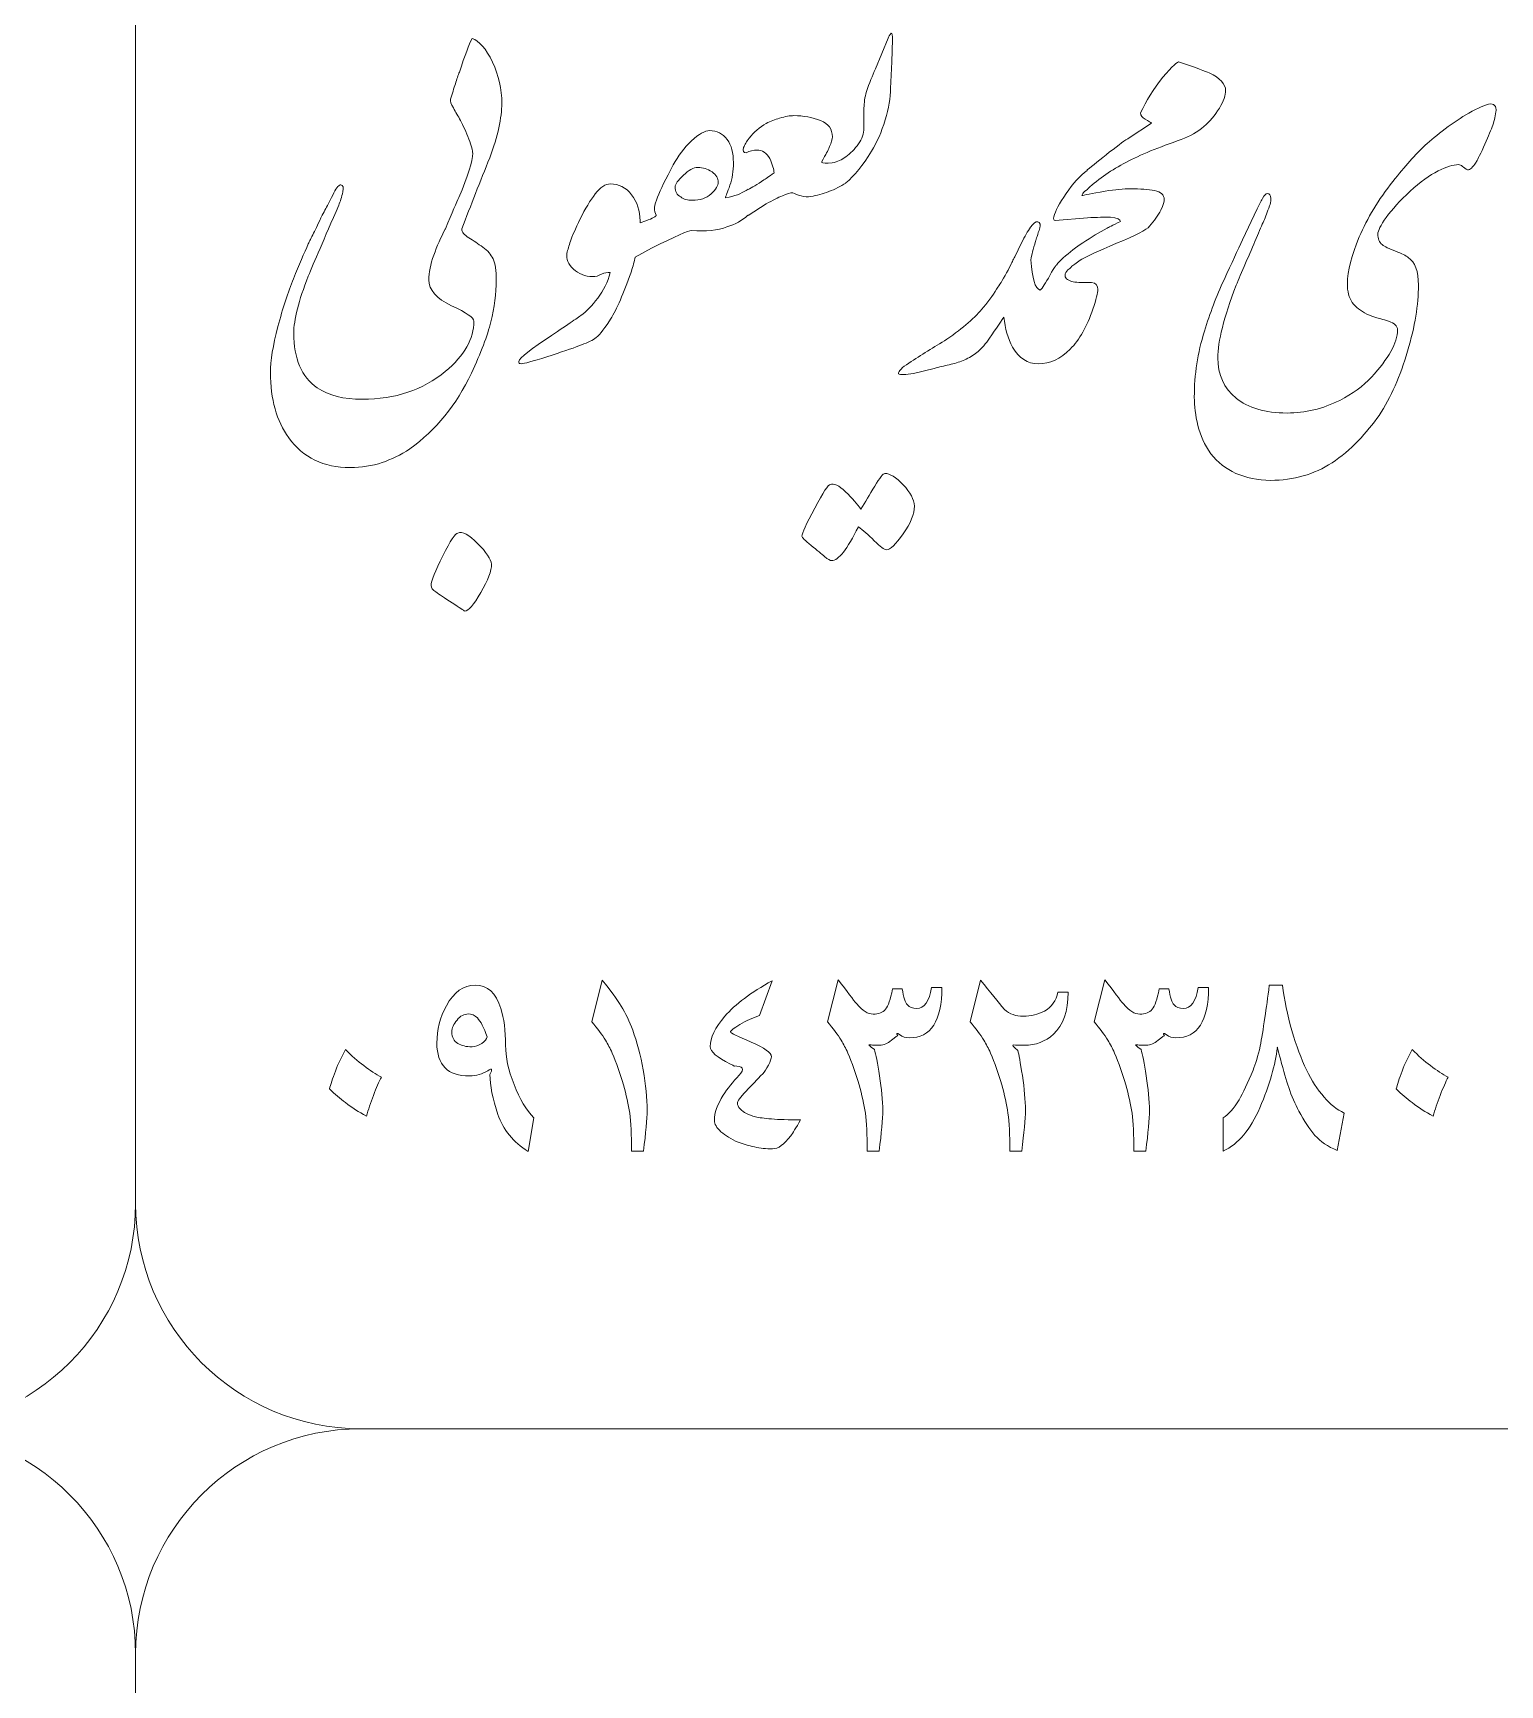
# Model space of a CAD drawing. Header units: millimetres. Extents: x 62 to 462, y 96 to 456.
# Drawn here: x 121.17 to 137.47, y 273.46 to 291.81 of the extents above; entities that cross this region are included whole.
import ezdxf

# ---------------------------------------------------------------- set-up
doc = ezdxf.new("R2010")
doc.units = ezdxf.units.MM
doc.header["$MEASUREMENT"] = 0
doc.layers.add('Layer 1', color=7, linetype='Continuous')

msp = doc.modelspace()

# ---------------------------------------------------------------- linework, layer by layer
at = {"layer": 'Layer 1', "color": 250, "lineweight": 18}
for points, knots in [([(104.8067, 296.3033), (104.8067, 296.3033), (119.8067, 296.3033), (119.8067, 296.3033), (121.1837, 296.3033), (122.3067, 295.1803), (122.3067, 293.8033), (122.3067, 293.8033), (122.3067, 278.8033), (122.3067, 278.8033), (122.3067, 277.4264), (121.1837, 276.3033), (119.8067, 276.3033), (119.8067, 276.3033), (104.8067, 276.3033), (104.8067, 276.3033), (103.4298, 276.3033), (102.3067, 277.4264), (102.3067, 278.8033), (102.3067, 278.8033), (102.3067, 293.8033), (102.3067, 293.8033), (102.3067, 295.1803), (103.4298, 296.3033), (104.8067, 296.3033)], [0, 0, 0, 0, 0.125, 0.125, 0.125, 0.25, 0.25, 0.25, 0.375, 0.375, 0.375, 0.5, 0.5, 0.5, 0.625, 0.625, 0.625, 0.75, 0.75, 0.75, 0.875, 0.875, 0.875, 1, 1, 1, 1]), ([(124.8067, 296.3033), (124.8067, 296.3033), (139.8067, 296.3033), (139.8067, 296.3033), (141.1837, 296.3033), (142.3067, 295.1803), (142.3067, 293.8033), (142.3067, 293.8033), (142.3067, 278.8033), (142.3067, 278.8033), (142.3067, 277.4264), (141.1837, 276.3033), (139.8067, 276.3033), (139.8067, 276.3033), (124.8067, 276.3033), (124.8067, 276.3033), (123.4298, 276.3033), (122.3067, 277.4264), (122.3067, 278.8033), (122.3067, 278.8033), (122.3067, 293.8033), (122.3067, 293.8033), (122.3067, 295.1803), (123.4298, 296.3033), (124.8067, 296.3033)], [0, 0, 0, 0, 0.125, 0.125, 0.125, 0.25, 0.25, 0.25, 0.375, 0.375, 0.375, 0.5, 0.5, 0.5, 0.625, 0.625, 0.625, 0.75, 0.75, 0.75, 0.875, 0.875, 0.875, 1, 1, 1, 1]), ([(126.0655, 288.6092), (126.0655, 288.6481), (125.9831, 288.7057), (125.8173, 288.7809), (125.6492, 288.8597), (125.5657, 288.955), (125.5657, 289.0679), (125.5657, 289.1478), (125.5833, 289.2395), (125.6198, 289.3418), (125.6551, 289.443), (125.6974, 289.5406), (125.748, 289.6323), (125.748, 289.6323), (125.7492, 289.6344), (125.7492, 289.6344), (125.7492, 289.6344), (125.7491, 289.6347), (125.7491, 289.6347), (125.8267, 289.8181), (125.8761, 289.9345), (125.8973, 289.9827), (126.0008, 290.2238), (126.0525, 290.3884), (126.0525, 290.4755), (126.0525, 290.5049), (126.0384, 290.5566), (126.0102, 290.6307), (125.9784, 290.7106), (125.9478, 290.7812), (125.9173, 290.84), (125.9043, 290.8635), (125.8902, 290.8859), (125.8761, 290.9094), (125.862, 290.9329), (125.8502, 290.9552), (125.8385, 290.9788), (125.8103, 291.0199), (125.7997, 291.0517), (125.8044, 291.0752), (125.8244, 291.1387), (125.8432, 291.1963), (125.8596, 291.2469), (125.8749, 291.2974), (125.8902, 291.3409), (125.9043, 291.3774), (125.9655, 291.562), (126.0125, 291.6855), (126.0454, 291.7502), (126.1231, 291.7243), (126.1995, 291.6373), (126.2724, 291.4879), (126.3418, 291.3386), (126.3759, 291.1857), (126.3759, 291.0305), (126.3759, 290.8694), (126.3312, 290.6671), (126.2418, 290.4237), (126.1889, 290.2932), (126.136, 290.1615), (126.0842, 290.0286), (126.0325, 289.8969), (125.9819, 289.7652), (125.9314, 289.6347), (125.9314, 289.6347), (125.9311, 289.6341), (125.9311, 289.6341), (125.9311, 289.6341), (125.9314, 289.6323), (125.9314, 289.6323), (125.9314, 289.6006), (125.9573, 289.5676), (126.009, 289.5359), (126.0607, 289.5041), (126.1125, 289.4688), (126.1654, 289.4312), (126.2183, 289.3924), (126.256, 289.3501), (126.2795, 289.3019), (126.3018, 289.249), (126.3136, 289.1713), (126.3136, 289.0679), (126.3136, 288.9162), (126.2936, 288.7609), (126.2548, 288.6022), (126.216, 288.4481), (126.1431, 288.2576), (126.0372, 288.0307), (125.8702, 287.6791), (125.6433, 287.3992), (125.3552, 287.1899), (125.2505, 287.1229), (125.1471, 287.0723), (125.0459, 287.0382), (124.9354, 287.0018), (124.8166, 286.9829), (124.6908, 286.9829), (124.3945, 286.9829), (124.1675, 287.0935), (124.0088, 287.3134), (123.8735, 287.5015), (123.8053, 287.7438), (123.8053, 288.0377), (123.8053, 288.1683), (123.8324, 288.3388), (123.8876, 288.5505), (123.9429, 288.7551), (124.0005, 288.9315), (124.0605, 289.0808), (124.1252, 289.2348), (124.1793, 289.3654), (124.2251, 289.47), (124.2392, 289.4959), (124.2592, 289.5347), (124.2839, 289.5864), (124.3098, 289.637), (124.3415, 289.7052), (124.3804, 289.7875), (124.4086, 289.8381), (124.4333, 289.8839), (124.4544, 289.9251), (124.4768, 289.9663), (124.4944, 290.0039), (124.5085, 290.0356), (124.5426, 290.098), (124.5685, 290.1274), (124.5873, 290.125), (124.6132, 290.1203), (124.6191, 290.0944), (124.6085, 290.0462), (124.5967, 289.9886), (124.5814, 289.9392), (124.5638, 289.8981), (124.4003, 289.5206), (124.2875, 289.2584), (124.2251, 289.109), (124.1181, 288.835), (124.064, 288.6245), (124.064, 288.4752), (124.064, 288.1918), (124.151, 287.9907), (124.3251, 287.8684), (124.4544, 287.7837), (124.6202, 287.7414), (124.8249, 287.7414), (125.1929, 287.7414), (125.4998, 287.8449), (125.748, 288.0507), (125.9596, 288.2282), (126.0655, 288.414), (126.0655, 288.6092)], [0, 0, 0, 0, 0.02, 0.02, 0.02, 0.04, 0.04, 0.04, 0.06, 0.06, 0.06, 0.08, 0.08, 0.08, 0.1, 0.1, 0.1, 0.12, 0.12, 0.12, 0.14, 0.14, 0.14, 0.16, 0.16, 0.16, 0.18, 0.18, 0.18, 0.2, 0.2, 0.2, 0.22, 0.22, 0.22, 0.24, 0.24, 0.24, 0.26, 0.26, 0.26, 0.28, 0.28, 0.28, 0.3, 0.3, 0.3, 0.32, 0.32, 0.32, 0.34, 0.34, 0.34, 0.36, 0.36, 0.36, 0.38, 0.38, 0.38, 0.4, 0.4, 0.4, 0.42, 0.42, 0.42, 0.44, 0.44, 0.44, 0.46, 0.46, 0.46, 0.48, 0.48, 0.48, 0.5, 0.5, 0.5, 0.52, 0.52, 0.52, 0.54, 0.54, 0.54, 0.56, 0.56, 0.56, 0.58, 0.58, 0.58, 0.6, 0.6, 0.6, 0.62, 0.62, 0.62, 0.64, 0.64, 0.64, 0.66, 0.66, 0.66, 0.68, 0.68, 0.68, 0.7, 0.7, 0.7, 0.72, 0.72, 0.72, 0.74, 0.74, 0.74, 0.76, 0.76, 0.76, 0.78, 0.78, 0.78, 0.8, 0.8, 0.8, 0.82, 0.82, 0.82, 0.84, 0.84, 0.84, 0.86, 0.86, 0.86, 0.88, 0.88, 0.88, 0.9, 0.9, 0.9, 0.92, 0.92, 0.92, 0.94, 0.94, 0.94, 0.96, 0.96, 0.96, 0.98, 0.98, 0.98, 1, 1, 1, 1]), ([(130.1965, 290.4343), (130.2517, 290.4731), (130.2988, 290.5213), (130.3376, 290.5789), (130.3787, 290.6366), (130.3999, 290.6942), (130.3999, 290.7518), (130.3999, 290.7518), (130.3999, 290.9788), (130.3999, 290.9788), (130.3999, 291.034), (130.4093, 291.0952), (130.427, 291.161), (130.4599, 291.2527), (130.4928, 291.3374), (130.5269, 291.4127), (130.5269, 291.4127), (130.668, 291.7537), (130.668, 291.7537), (130.6704, 291.7702), (130.6821, 291.789), (130.7033, 291.809), (130.7127, 291.809), (130.7162, 291.7854), (130.7162, 291.7372), (130.7162, 291.7372), (130.7104, 291.4926), (130.7104, 291.4926), (130.7104, 291.4926), (130.6962, 291.1963), (130.6962, 291.1963), (130.6962, 291.0928), (130.6751, 290.9752), (130.6339, 290.8447), (130.5951, 290.713), (130.5445, 290.5978), (130.4822, 290.4966), (130.3885, 290.3432), (130.2937, 290.2259), (130.1976, 290.146), (130.1976, 290.146), (130.1965, 290.1438), (130.1965, 290.1438), (130.1412, 290.1074), (130.0789, 290.0756), (130.0107, 290.0498), (129.9413, 290.0227), (129.8743, 290.0051), (129.8108, 289.9957), (129.7755, 289.9886), (129.739, 289.991), (129.7002, 290.0004), (129.6614, 290.011), (129.6308, 290.0227), (129.6108, 290.0368), (129.5826, 290.0368), (129.5438, 290.0251), (129.4933, 290.0027), (129.445, 289.9816), (129.3851, 289.9522), (129.3145, 289.9134), (129.3145, 289.9134), (129.1111, 289.7852), (129.1111, 289.7852), (129.1111, 289.7852), (129.1108, 289.7861), (129.1108, 289.7861), (129.0462, 289.7286), (128.9686, 289.6851), (128.8771, 289.6558), (128.7736, 289.6158), (128.6431, 289.6041), (128.4843, 289.617), (128.4514, 289.617), (128.3044, 289.5523), (128.0398, 289.4206), (128.0398, 289.4206), (127.8581, 289.3204), (127.8581, 289.3204), (127.8581, 289.3204), (127.8446, 289.2678), (127.8446, 289.2678), (127.8305, 289.2101), (127.8129, 289.1549), (127.7952, 289.1043), (127.7141, 288.8821), (127.64, 288.7174), (127.5706, 288.6116), (127.5024, 288.5058), (127.4483, 288.4411), (127.4095, 288.4152), (127.3696, 288.3905), (127.3119, 288.3635), (127.2331, 288.3341), (127.1555, 288.3059), (127.0368, 288.2659), (126.8768, 288.2141), (126.7169, 288.1624), (126.6228, 288.1365), (126.5923, 288.1365), (126.5746, 288.1365), (126.5652, 288.1412), (126.5652, 288.1506), (126.5464, 288.1753), (126.6417, 288.2588), (126.851, 288.3988), (127.0603, 288.5387), (127.1955, 288.6304), (127.2555, 288.6739), (127.3166, 288.7174), (127.379, 288.7809), (127.4413, 288.8656), (127.5048, 288.9491), (127.5518, 289.0443), (127.5812, 289.149), (127.5495, 289.1537), (127.5165, 289.1478), (127.4836, 289.1302), (127.4495, 289.1137), (127.4166, 289.1043), (127.3848, 289.1043), (127.3002, 289.1067), (127.2284, 289.1349), (127.1708, 289.1878), (127.1144, 289.2395), (127.0897, 289.2983), (127.0991, 289.363), (127.1085, 289.4018), (127.1214, 289.4477), (127.1391, 289.4994), (127.1555, 289.5512), (127.192, 289.6335), (127.2473, 289.7452), (127.3025, 289.8581), (127.3578, 289.951), (127.4142, 290.0239), (127.4707, 290.098), (127.5259, 290.1344), (127.5812, 290.1344), (127.6753, 290.1344), (127.7541, 290.0944), (127.8176, 290.0145), (127.8811, 289.9333), (127.9117, 289.8369), (127.9117, 289.7252), (127.9117, 289.7252), (127.9115, 289.7016), (127.9115, 289.7016), (127.9115, 289.7016), (127.9763, 289.724), (127.9763, 289.724), (128.0527, 289.7522), (128.0916, 289.7722), (128.0916, 289.7863), (128.0774, 289.8098), (128.0704, 289.8381), (128.0704, 289.8722), (128.0751, 289.9027), (128.0868, 289.9404), (128.1057, 289.9862), (128.1374, 290.0709), (128.1962, 290.1908), (128.2809, 290.3449), (128.3338, 290.446), (128.4008, 290.5354), (128.4843, 290.613), (128.5666, 290.6894), (128.6337, 290.7271), (128.6842, 290.7271), (128.7642, 290.7271), (128.83, 290.693), (128.8806, 290.6271), (128.9265, 290.5624), (128.9488, 290.4778), (128.9488, 290.3719), (128.9488, 290.2779), (128.9359, 290.1932), (128.91, 290.1191), (128.8829, 290.0439), (128.8665, 289.998), (128.8594, 289.9792), (128.8594, 289.9792), (128.9006, 289.9862), (128.9006, 289.9862), (128.99, 290.0086), (129.0605, 290.0391), (129.1111, 290.0756), (129.1111, 290.0756), (129.1132, 290.072), (129.1132, 290.072), (129.1543, 290.0933), (129.2123, 290.1282), (129.2863, 290.178), (129.3028, 290.1874), (129.3404, 290.2144), (129.4004, 290.2579), (129.4004, 290.2944), (129.3839, 290.3473), (129.3521, 290.4167), (129.318, 290.479), (129.271, 290.5096), (129.211, 290.5096), (129.1722, 290.5096), (129.1322, 290.5002), (129.0899, 290.4813), (129.0605, 290.4813), (129.0511, 290.5013), (129.0629, 290.5401), (129.0723, 290.5684), (129.0923, 290.6025), (129.1252, 290.6436), (129.1758, 290.7083), (129.2381, 290.7624), (129.3145, 290.8059), (129.3627, 290.8318), (129.4121, 290.8506), (129.4627, 290.8647), (129.525, 290.8835), (129.5767, 290.8929), (129.6214, 290.8929), (129.7261, 290.8929), (129.8249, 290.8741), (129.9178, 290.8376), (130.0048, 290.8035), (130.0483, 290.7436), (130.0483, 290.6577), (130.0483, 290.6283), (130.0377, 290.5919), (130.0177, 290.5484), (130.006, 290.5225), (129.9954, 290.499), (129.9848, 290.479), (129.9742, 290.4578), (129.9554, 290.4237), (129.9272, 290.3755), (129.9436, 290.3614), (129.9824, 290.3602), (130.0448, 290.3696), (130.1071, 290.3802), (130.1576, 290.4014), (130.1965, 290.4343)], [0, 0, 0, 0, 0.0125, 0.0125, 0.0125, 0.025, 0.025, 0.025, 0.0375, 0.0375, 0.0375, 0.05, 0.05, 0.05, 0.0625, 0.0625, 0.0625, 0.075, 0.075, 0.075, 0.0875, 0.0875, 0.0875, 0.1, 0.1, 0.1, 0.1125, 0.1125, 0.1125, 0.125, 0.125, 0.125, 0.1375, 0.1375, 0.1375, 0.15, 0.15, 0.15, 0.1625, 0.1625, 0.1625, 0.175, 0.175, 0.175, 0.1875, 0.1875, 0.1875, 0.2, 0.2, 0.2, 0.2125, 0.2125, 0.2125, 0.225, 0.225, 0.225, 0.2375, 0.2375, 0.2375, 0.25, 0.25, 0.25, 0.2625, 0.2625, 0.2625, 0.275, 0.275, 0.275, 0.2875, 0.2875, 0.2875, 0.3, 0.3, 0.3, 0.3125, 0.3125, 0.3125, 0.325, 0.325, 0.325, 0.3375, 0.3375, 0.3375, 0.35, 0.35, 0.35, 0.3625, 0.3625, 0.3625, 0.375, 0.375, 0.375, 0.3875, 0.3875, 0.3875, 0.4, 0.4, 0.4, 0.4125, 0.4125, 0.4125, 0.425, 0.425, 0.425, 0.4375, 0.4375, 0.4375, 0.45, 0.45, 0.45, 0.4625, 0.4625, 0.4625, 0.475, 0.475, 0.475, 0.4875, 0.4875, 0.4875, 0.5, 0.5, 0.5, 0.5125, 0.5125, 0.5125, 0.525, 0.525, 0.525, 0.5375, 0.5375, 0.5375, 0.55, 0.55, 0.55, 0.5625, 0.5625, 0.5625, 0.575, 0.575, 0.575, 0.5875, 0.5875, 0.5875, 0.6, 0.6, 0.6, 0.6125, 0.6125, 0.6125, 0.625, 0.625, 0.625, 0.6375, 0.6375, 0.6375, 0.65, 0.65, 0.65, 0.6625, 0.6625, 0.6625, 0.675, 0.675, 0.675, 0.6875, 0.6875, 0.6875, 0.7, 0.7, 0.7, 0.7125, 0.7125, 0.7125, 0.725, 0.725, 0.725, 0.7375, 0.7375, 0.7375, 0.75, 0.75, 0.75, 0.7625, 0.7625, 0.7625, 0.775, 0.775, 0.775, 0.7875, 0.7875, 0.7875, 0.8, 0.8, 0.8, 0.8125, 0.8125, 0.8125, 0.825, 0.825, 0.825, 0.8375, 0.8375, 0.8375, 0.85, 0.85, 0.85, 0.8625, 0.8625, 0.8625, 0.875, 0.875, 0.875, 0.8875, 0.8875, 0.8875, 0.9, 0.9, 0.9, 0.9125, 0.9125, 0.9125, 0.925, 0.925, 0.925, 0.9375, 0.9375, 0.9375, 0.95, 0.95, 0.95, 0.9625, 0.9625, 0.9625, 0.975, 0.975, 0.975, 0.9875, 0.9875, 0.9875, 1, 1, 1, 1]), ([(132.8812, 290.2896), (132.9388, 290.3379), (133.0211, 290.4037), (133.1293, 290.4896), (133.2351, 290.5695), (133.3069, 290.6224), (133.3468, 290.6471), (133.3468, 290.6471), (133.5938, 290.8094), (133.5938, 290.8094), (133.5879, 290.8141), (133.5632, 290.8294), (133.5221, 290.8541), (133.4903, 290.8706), (133.4738, 290.8929), (133.4738, 290.9235), (133.5338, 291.0563), (133.6161, 291.1881), (133.722, 291.3198), (133.8254, 291.4432), (133.8854, 291.4997), (133.9042, 291.4879), (134.09, 291.4244), (134.2006, 291.3833), (134.2347, 291.368), (134.357, 291.3103), (134.4181, 291.2445), (134.4181, 291.1716), (134.4181, 291.121), (134.3946, 291.0552), (134.3487, 290.9752), (134.2982, 290.8964), (134.2405, 290.8294), (134.177, 290.7718), (134.1053, 290.7118), (134.0218, 290.6636), (133.9254, 290.6271), (133.6749, 290.5425), (133.4703, 290.4578), (133.3104, 290.3731), (133.153, 290.291), (133.0115, 290.194), (132.8872, 290.0812), (132.8872, 290.0812), (132.8823, 290.0733), (132.8823, 290.0733), (132.8565, 290.058), (132.84, 290.0427), (132.8318, 290.0286), (132.8235, 290.0145), (132.82, 290.0074), (132.82, 290.0051), (132.84, 290.0098), (132.927, 290.0251), (133.0787, 290.0533), (133.1904, 290.0709), (133.2845, 290.0803), (133.3609, 290.0803), (133.4703, 290.0803), (133.5608, 290.0733), (133.629, 290.0603), (133.7008, 290.0462), (133.7361, 290.0133), (133.7361, 289.9604), (133.7361, 289.9392), (133.7231, 289.9004), (133.6984, 289.8428), (133.6655, 289.7828), (133.6243, 289.7228), (133.5738, 289.6641), (133.5397, 289.6241), (133.4174, 289.5617), (133.2069, 289.4747), (132.9976, 289.3865), (132.8682, 289.3277), (132.82, 289.2972), (132.7718, 289.2654), (132.7353, 289.2395), (132.7095, 289.2196), (132.6956, 289.2012), (132.6804, 289.1876), (132.664, 289.179), (132.6281, 289.1378), (132.6233, 289.105), (132.6507, 289.0808), (132.6777, 289.0549), (132.7236, 289.042), (132.7883, 289.0408), (132.8529, 289.0396), (132.9, 289.0396), (132.9294, 289.0396), (132.9752, 289.0349), (132.9988, 289.0079), (132.9988, 288.9597), (132.9988, 288.9256), (132.9799, 288.8527), (132.9435, 288.7433), (132.8788, 288.5505), (132.7953, 288.4023), (132.6918, 288.2988), (132.5837, 288.1906), (132.4661, 288.1365), (132.3367, 288.1365), (132.2156, 288.1365), (132.1203, 288.1977), (132.051, 288.3188), (131.9982, 288.4152), (131.9658, 288.5273), (131.955, 288.6547), (131.9082, 288.5842), (131.845, 288.4918), (131.7652, 288.3776), (131.717, 288.3176), (131.6758, 288.2753), (131.6405, 288.2506), (131.5947, 288.2177), (131.5488, 288.1918), (131.5018, 288.173), (131.4548, 288.153), (131.403, 288.1377), (131.3466, 288.1248), (131.2901, 288.1118), (131.2349, 288.0989), (131.1796, 288.0848), (131.1796, 288.0848), (130.9515, 288.0295), (130.9515, 288.0295), (130.8597, 288.0142), (130.8033, 288.0119), (130.7833, 288.0225), (130.7833, 288.0554), (130.8209, 288.0954), (130.8974, 288.1436), (130.9656, 288.1871), (131.0361, 288.2318), (131.1067, 288.2765), (131.1784, 288.3211), (131.249, 288.3647), (131.3207, 288.4082), (131.5018, 288.5352), (131.6382, 288.6539), (131.7276, 288.7633), (131.7958, 288.8491), (131.8499, 288.9232), (131.8887, 288.9879), (131.9145, 289.0243), (131.9522, 289.0878), (132.0027, 289.1772), (132.0027, 289.1772), (132.0361, 289.2455), (132.0361, 289.2455), (132.044, 289.2642), (132.0525, 289.2821), (132.0616, 289.2995), (132.0657, 289.3079), (132.0699, 289.3159), (132.0743, 289.3238), (132.0743, 289.3238), (132.1509, 289.4806), (132.1509, 289.4806), (132.185, 289.5512), (132.2191, 289.6088), (132.2509, 289.6523), (132.2802, 289.6958), (132.3085, 289.717), (132.3332, 289.7146), (132.3567, 289.7029), (132.3637, 289.6805), (132.3543, 289.6452), (132.3285, 289.57), (132.3132, 289.5206), (132.3061, 289.4971), (132.28, 289.4103), (132.263, 289.3417), (132.2554, 289.292), (132.267, 289.084), (132.301, 288.9713), (132.3579, 288.9526), (132.3826, 288.9785), (132.419, 289.0338), (132.4649, 289.1184), (132.4919, 289.169), (132.5131, 289.2031), (132.526, 289.2219), (132.5295, 289.2262), (132.5334, 289.2299), (132.5378, 289.233), (132.5585, 289.2585), (132.5841, 289.2855), (132.613, 289.3124), (132.6848, 289.3771), (132.7565, 289.4324), (132.8306, 289.4806), (132.9247, 289.5429), (133.0152, 289.597), (133.1022, 289.6429), (133.1093, 289.6476), (133.1587, 289.6723), (133.2504, 289.7158), (133.2504, 289.7381), (133.2139, 289.7546), (133.1399, 289.764), (133.0764, 289.7664), (132.9893, 289.764), (132.8823, 289.7569), (132.8823, 289.7569), (132.5237, 289.7287), (132.5237, 289.7287), (132.5072, 289.7287), (132.5025, 289.7428), (132.5096, 289.7699), (132.5237, 289.8299), (132.5684, 289.9169), (132.646, 290.0286), (132.7214, 290.14), (132.7991, 290.225), (132.8791, 290.2849), (132.8791, 290.2849), (132.8812, 290.2896), (132.8812, 290.2896)], [0, 0, 0, 0, 0.0136986, 0.0136986, 0.0136986, 0.0273973, 0.0273973, 0.0273973, 0.0410959, 0.0410959, 0.0410959, 0.0547945, 0.0547945, 0.0547945, 0.0684932, 0.0684932, 0.0684932, 0.0821918, 0.0821918, 0.0821918, 0.0958904, 0.0958904, 0.0958904, 0.109589, 0.109589, 0.109589, 0.1232877, 0.1232877, 0.1232877, 0.1369863, 0.1369863, 0.1369863, 0.1506849, 0.1506849, 0.1506849, 0.1643836, 0.1643836, 0.1643836, 0.1780822, 0.1780822, 0.1780822, 0.1917808, 0.1917808, 0.1917808, 0.2054795, 0.2054795, 0.2054795, 0.2191781, 0.2191781, 0.2191781, 0.2328767, 0.2328767, 0.2328767, 0.2465753, 0.2465753, 0.2465753, 0.260274, 0.260274, 0.260274, 0.2739726, 0.2739726, 0.2739726, 0.2876712, 0.2876712, 0.2876712, 0.3013699, 0.3013699, 0.3013699, 0.3150685, 0.3150685, 0.3150685, 0.3287671, 0.3287671, 0.3287671, 0.3424658, 0.3424658, 0.3424658, 0.3561644, 0.3561644, 0.3561644, 0.369863, 0.369863, 0.369863, 0.3835616, 0.3835616, 0.3835616, 0.3972603, 0.3972603, 0.3972603, 0.4109589, 0.4109589, 0.4109589, 0.4246575, 0.4246575, 0.4246575, 0.4383562, 0.4383562, 0.4383562, 0.4520548, 0.4520548, 0.4520548, 0.4657534, 0.4657534, 0.4657534, 0.4794521, 0.4794521, 0.4794521, 0.4931507, 0.4931507, 0.4931507, 0.5068493, 0.5068493, 0.5068493, 0.5205479, 0.5205479, 0.5205479, 0.5342466, 0.5342466, 0.5342466, 0.5479452, 0.5479452, 0.5479452, 0.5616438, 0.5616438, 0.5616438, 0.5753425, 0.5753425, 0.5753425, 0.5890411, 0.5890411, 0.5890411, 0.6027397, 0.6027397, 0.6027397, 0.6164384, 0.6164384, 0.6164384, 0.630137, 0.630137, 0.630137, 0.6438356, 0.6438356, 0.6438356, 0.6575342, 0.6575342, 0.6575342, 0.6712329, 0.6712329, 0.6712329, 0.6849315, 0.6849315, 0.6849315, 0.6986301, 0.6986301, 0.6986301, 0.7123288, 0.7123288, 0.7123288, 0.7260274, 0.7260274, 0.7260274, 0.739726, 0.739726, 0.739726, 0.7534247, 0.7534247, 0.7534247, 0.7671233, 0.7671233, 0.7671233, 0.7808219, 0.7808219, 0.7808219, 0.7945205, 0.7945205, 0.7945205, 0.8082192, 0.8082192, 0.8082192, 0.8219178, 0.8219178, 0.8219178, 0.8356164, 0.8356164, 0.8356164, 0.8493151, 0.8493151, 0.8493151, 0.8630137, 0.8630137, 0.8630137, 0.8767123, 0.8767123, 0.8767123, 0.890411, 0.890411, 0.890411, 0.9041096, 0.9041096, 0.9041096, 0.9178082, 0.9178082, 0.9178082, 0.9315068, 0.9315068, 0.9315068, 0.9452055, 0.9452055, 0.9452055, 0.9589041, 0.9589041, 0.9589041, 0.9726027, 0.9726027, 0.9726027, 0.9863014, 0.9863014, 0.9863014, 1, 1, 1, 1]), ([(137.4214, 290.9341), (137.4132, 290.8764), (137.3979, 290.8212), (137.3791, 290.7671), (137.3591, 290.713), (137.3273, 290.6377), (137.2827, 290.5413), (137.238, 290.4449), (137.2109, 290.3896), (137.2015, 290.3755), (137.1651, 290.3179), (137.1321, 290.2896), (137.1051, 290.2896), (137.0839, 290.3038), (137.0663, 290.3167), (137.0498, 290.3296), (137.0334, 290.3426), (137.0192, 290.3484), (137.0051, 290.3484), (136.9475, 290.3484), (136.8723, 290.3249), (136.7782, 290.2779), (136.6829, 290.2308), (136.5806, 290.1556), (136.4677, 290.0521), (136.3548, 289.9486), (136.2667, 289.8522), (136.2032, 289.7628), (136.1408, 289.6735), (136.1091, 289.6111), (136.1091, 289.577), (136.1091, 289.5265), (136.1244, 289.4865), (136.1573, 289.4594), (136.1843, 289.4383), (136.2337, 289.4148), (136.3055, 289.3877), (136.376, 289.3595), (136.4242, 289.3371), (136.4466, 289.3183), (136.523, 289.2654), (136.5606, 289.1619), (136.5606, 289.0079), (136.5606, 288.795), (136.5207, 288.5505), (136.4395, 288.2765), (136.3596, 288.0013), (136.2537, 287.7638), (136.1232, 287.5615), (136.0562, 287.4674), (135.9786, 287.3733), (135.8892, 287.2793), (135.7998, 287.184), (135.7034, 287.1041), (135.5999, 287.037), (135.4023, 286.9065), (135.1742, 286.8407), (134.9179, 286.8407), (134.6262, 286.8454), (134.404, 286.9441), (134.2523, 287.137), (134.1841, 287.2358), (134.1359, 287.3404), (134.11, 287.451), (134.083, 287.5615), (134.07, 287.6662), (134.07, 287.7649), (134.07, 287.8908), (134.0794, 288.0142), (134.0971, 288.1353), (134.1159, 288.2553), (134.1441, 288.3764), (134.1829, 288.4987), (134.2429, 288.6963), (134.3146, 288.8868), (134.4005, 289.0702), (134.4851, 289.2537), (134.5533, 289.4018), (134.6062, 289.5147), (134.6062, 289.5147), (134.7685, 289.8593), (134.7685, 289.8593), (134.7873, 289.8981), (134.8062, 289.9357), (134.8273, 289.9733), (134.8473, 290.0098), (134.8661, 290.0274), (134.8826, 290.0274), (134.9049, 290.0274), (134.9179, 290.0098), (134.919, 289.9733), (134.9202, 289.9357), (134.9155, 289.9086), (134.9061, 289.8898), (134.8814, 289.824), (134.8591, 289.7675), (134.8414, 289.7228), (134.8226, 289.6782), (134.7956, 289.6135), (134.7579, 289.5288), (134.7215, 289.443), (134.6815, 289.3513), (134.6392, 289.2525), (134.5968, 289.1537), (134.5616, 289.0726), (134.5345, 289.0079), (134.3993, 288.6504), (134.3311, 288.3811), (134.3311, 288.2024), (134.3311, 288.0142), (134.3981, 287.8649), (134.5333, 287.7543), (134.6674, 287.6438), (134.8567, 287.5885), (135.1001, 287.5885), (135.3024, 287.5885), (135.4976, 287.6356), (135.6869, 287.7297), (135.8269, 287.8014), (135.9444, 287.8872), (136.0385, 287.9884), (136.1326, 288.0895), (136.2043, 288.1847), (136.2537, 288.2729), (136.3031, 288.3611), (136.3278, 288.4411), (136.3278, 288.5116), (136.3278, 288.5552), (136.2949, 288.5881), (136.229, 288.6081), (136.1632, 288.6292), (136.1161, 288.6433), (136.0867, 288.6504), (136.0585, 288.6563), (136.0256, 288.6692), (135.988, 288.688), (135.9174, 288.7221), (135.8633, 288.7656), (135.8257, 288.8174), (135.7892, 288.8691), (135.7704, 288.9397), (135.7704, 289.0291), (135.7704, 289.1643), (135.8151, 289.3371), (135.9033, 289.5453), (135.9915, 289.7546), (136.1161, 289.9604), (136.2772, 290.1626), (136.4089, 290.3273), (136.5289, 290.4625), (136.6359, 290.5648), (136.6935, 290.6177), (136.7676, 290.6789), (136.857, 290.7459), (136.9463, 290.8141), (137.0334, 290.8717), (137.1192, 290.9199), (137.2227, 290.9799), (137.3038, 291.014), (137.3638, 291.0234), (137.3885, 291.0234), (137.4061, 291.0128), (137.4155, 290.9928), (137.4238, 290.9717), (137.4261, 290.9529), (137.4214, 290.9341)], [0, 0, 0, 0, 0.0181818, 0.0181818, 0.0181818, 0.0363636, 0.0363636, 0.0363636, 0.0545455, 0.0545455, 0.0545455, 0.0727273, 0.0727273, 0.0727273, 0.0909091, 0.0909091, 0.0909091, 0.1090909, 0.1090909, 0.1090909, 0.1272727, 0.1272727, 0.1272727, 0.1454545, 0.1454545, 0.1454545, 0.1636364, 0.1636364, 0.1636364, 0.1818182, 0.1818182, 0.1818182, 0.2, 0.2, 0.2, 0.2181818, 0.2181818, 0.2181818, 0.2363636, 0.2363636, 0.2363636, 0.2545455, 0.2545455, 0.2545455, 0.2727273, 0.2727273, 0.2727273, 0.2909091, 0.2909091, 0.2909091, 0.3090909, 0.3090909, 0.3090909, 0.3272727, 0.3272727, 0.3272727, 0.3454545, 0.3454545, 0.3454545, 0.3636364, 0.3636364, 0.3636364, 0.3818182, 0.3818182, 0.3818182, 0.4, 0.4, 0.4, 0.4181818, 0.4181818, 0.4181818, 0.4363636, 0.4363636, 0.4363636, 0.4545455, 0.4545455, 0.4545455, 0.4727273, 0.4727273, 0.4727273, 0.4909091, 0.4909091, 0.4909091, 0.5090909, 0.5090909, 0.5090909, 0.5272727, 0.5272727, 0.5272727, 0.5454545, 0.5454545, 0.5454545, 0.5636364, 0.5636364, 0.5636364, 0.5818182, 0.5818182, 0.5818182, 0.6, 0.6, 0.6, 0.6181818, 0.6181818, 0.6181818, 0.6363636, 0.6363636, 0.6363636, 0.6545455, 0.6545455, 0.6545455, 0.6727273, 0.6727273, 0.6727273, 0.6909091, 0.6909091, 0.6909091, 0.7090909, 0.7090909, 0.7090909, 0.7272727, 0.7272727, 0.7272727, 0.7454545, 0.7454545, 0.7454545, 0.7636364, 0.7636364, 0.7636364, 0.7818182, 0.7818182, 0.7818182, 0.8, 0.8, 0.8, 0.8181818, 0.8181818, 0.8181818, 0.8363636, 0.8363636, 0.8363636, 0.8545455, 0.8545455, 0.8545455, 0.8727273, 0.8727273, 0.8727273, 0.8909091, 0.8909091, 0.8909091, 0.9090909, 0.9090909, 0.9090909, 0.9272727, 0.9272727, 0.9272727, 0.9454545, 0.9454545, 0.9454545, 0.9636364, 0.9636364, 0.9636364, 0.9818182, 0.9818182, 0.9818182, 1, 1, 1, 1]), ([(128.7806, 290.1556), (128.7806, 290.1944), (128.7571, 290.232), (128.7113, 290.2685), (128.6607, 290.3014), (128.609, 290.3167), (128.556, 290.3167), (128.5055, 290.3167), (128.4514, 290.2884), (128.3949, 290.2308), (128.3326, 290.1756), (128.302, 290.132), (128.302, 290.1003), (128.302, 290.0497), (128.322, 290.0121), (128.3632, 289.9898), (128.3985, 289.9639), (128.4408, 289.9521), (128.4914, 289.9521), (128.576, 289.9521), (128.6466, 289.9756), (128.7007, 290.0239), (128.7536, 290.0721), (128.7806, 290.1156), (128.7806, 290.1556)], [0, 0, 0, 0, 0.125, 0.125, 0.125, 0.25, 0.25, 0.25, 0.375, 0.375, 0.375, 0.5, 0.5, 0.5, 0.625, 0.625, 0.625, 0.75, 0.75, 0.75, 0.875, 0.875, 0.875, 1, 1, 1, 1]), ([(129.7108, 286.221), (129.7108, 286.2069), (129.7449, 286.1728), (129.8119, 286.1175), (129.8802, 286.0622), (129.9295, 286.0211), (129.9625, 285.994), (129.9966, 285.9634), (130.0236, 285.9493), (130.0413, 285.9493), (130.1153, 285.9493), (130.2141, 286.074), (130.3376, 286.3244), (130.3882, 286.288), (130.4469, 286.2363), (130.514, 286.1692), (130.5798, 286.1022), (130.6257, 286.0693), (130.6516, 286.0693), (130.6904, 286.0693), (130.7515, 286.1281), (130.8338, 286.2457), (130.9185, 286.3644), (130.9608, 286.4679), (130.9608, 286.5549), (130.9573, 286.629), (130.915, 286.7078), (130.835, 286.7913), (130.7562, 286.8748), (130.688, 286.9171), (130.6304, 286.9171), (130.6128, 286.9171), (130.5751, 286.8701), (130.5187, 286.776), (130.4622, 286.6819), (130.4117, 286.5961), (130.3658, 286.5208), (130.3258, 286.5761), (130.2694, 286.6396), (130.1953, 286.7125), (130.12, 286.7842), (130.0636, 286.8125), (130.0248, 286.796), (130.0036, 286.796), (129.946, 286.7078), (129.8519, 286.5314), (129.7579, 286.3538), (129.7108, 286.2515), (129.7108, 286.221)], [0, 0, 0, 0, 0.0625, 0.0625, 0.0625, 0.125, 0.125, 0.125, 0.1875, 0.1875, 0.1875, 0.25, 0.25, 0.25, 0.3125, 0.3125, 0.3125, 0.375, 0.375, 0.375, 0.4375, 0.4375, 0.4375, 0.5, 0.5, 0.5, 0.5625, 0.5625, 0.5625, 0.625, 0.625, 0.625, 0.6875, 0.6875, 0.6875, 0.75, 0.75, 0.75, 0.8125, 0.8125, 0.8125, 0.875, 0.875, 0.875, 0.9375, 0.9375, 0.9375, 1, 1, 1, 1]), ([(125.5904, 285.673), (125.5904, 285.6483), (125.608, 285.6236), (125.6421, 285.6013), (125.6809, 285.573), (125.7409, 285.533), (125.8232, 285.479), (125.9043, 285.4249), (125.9525, 285.3943), (125.9655, 285.3872), (126.0031, 285.3872), (126.0607, 285.4566), (126.1419, 285.5942), (126.2218, 285.7318), (126.2618, 285.8376), (126.2618, 285.9105), (126.2548, 285.9658), (126.203, 286.0422), (126.1066, 286.1398), (126.0102, 286.2374), (125.9373, 286.2762), (125.8867, 286.2551), (125.8608, 286.2551), (125.8056, 286.1716), (125.7197, 286.0022), (125.6339, 285.8329), (125.5904, 285.7235), (125.5904, 285.673)], [0, 0, 0, 0, 0.1111111, 0.1111111, 0.1111111, 0.2222222, 0.2222222, 0.2222222, 0.3333333, 0.3333333, 0.3333333, 0.4444444, 0.4444444, 0.4444444, 0.5555556, 0.5555556, 0.5555556, 0.6666667, 0.6666667, 0.6666667, 0.7777778, 0.7777778, 0.7777778, 0.8888889, 0.8888889, 0.8888889, 1, 1, 1, 1]), ([(104.8067, 276.3033), (104.8067, 276.3033), (119.8067, 276.3033), (119.8067, 276.3033), (121.1837, 276.3033), (122.3067, 275.1803), (122.3067, 273.8033), (122.3067, 273.8033), (122.3067, 258.8033), (122.3067, 258.8033), (122.3067, 257.4264), (121.1837, 256.3033), (119.8067, 256.3033), (119.8067, 256.3033), (104.8067, 256.3033), (104.8067, 256.3033), (103.4298, 256.3033), (102.3067, 257.4264), (102.3067, 258.8033), (102.3067, 258.8033), (102.3067, 273.8033), (102.3067, 273.8033), (102.3067, 275.1803), (103.4298, 276.3033), (104.8067, 276.3033)], [0, 0, 0, 0, 0.125, 0.125, 0.125, 0.25, 0.25, 0.25, 0.375, 0.375, 0.375, 0.5, 0.5, 0.5, 0.625, 0.625, 0.625, 0.75, 0.75, 0.75, 0.875, 0.875, 0.875, 1, 1, 1, 1]), ([(124.8067, 276.3033), (124.8067, 276.3033), (139.8067, 276.3033), (139.8067, 276.3033), (141.1837, 276.3033), (142.3067, 275.1803), (142.3067, 273.8033), (142.3067, 273.8033), (142.3067, 258.8033), (142.3067, 258.8033), (142.3067, 257.4264), (141.1837, 256.3033), (139.8067, 256.3033), (139.8067, 256.3033), (124.8067, 256.3033), (124.8067, 256.3033), (123.4298, 256.3033), (122.3067, 257.4264), (122.3067, 258.8033), (122.3067, 258.8033), (122.3067, 273.8033), (122.3067, 273.8033), (122.3067, 275.1803), (123.4298, 276.3033), (124.8067, 276.3033)], [0, 0, 0, 0, 0.125, 0.125, 0.125, 0.25, 0.25, 0.25, 0.375, 0.375, 0.375, 0.5, 0.5, 0.5, 0.625, 0.625, 0.625, 0.75, 0.75, 0.75, 0.875, 0.875, 0.875, 1, 1, 1, 1])]:
    msp.add_open_spline(points, degree=3, knots=knots, dxfattribs=at)
at = {"layer": 'Layer 1', "color": 250, "lineweight": 9}
for points, knots in [([(126.7322, 279.7595), (126.7322, 279.7595), (126.667, 279.3844), (126.667, 279.3844), (126.5035, 279.4873), (126.3924, 279.6249), (126.3324, 279.7959), (126.2731, 279.967), (126.2431, 280.1151), (126.2431, 280.2404), (126.2754, 280.2997), (126.2678, 280.3139), (126.2207, 280.2815), (126.1602, 280.2427), (126.092, 280.2227), (126.0173, 280.2227), (125.8956, 280.2227), (125.8051, 280.2533), (125.7446, 280.3133), (125.684, 280.3738), (125.654, 280.4655), (125.654, 280.5884), (125.654, 280.736), (125.6893, 280.8747), (125.7593, 281.0034), (125.8427, 281.1557), (125.9497, 281.2321), (126.0797, 281.2321), (126.2149, 281.2321), (126.3101, 281.1457), (126.3654, 280.9723), (126.4001, 280.8629), (126.4171, 280.7271), (126.4171, 280.5637), (126.4171, 280.4344), (126.4483, 280.2886), (126.5112, 280.1263), (126.5735, 279.9646), (126.6476, 279.8424), (126.7322, 279.7595)], [0, 0, 0, 0, 0.0769231, 0.0769231, 0.0769231, 0.1538462, 0.1538462, 0.1538462, 0.2307692, 0.2307692, 0.2307692, 0.3076923, 0.3076923, 0.3076923, 0.3846154, 0.3846154, 0.3846154, 0.4615385, 0.4615385, 0.4615385, 0.5384615, 0.5384615, 0.5384615, 0.6153846, 0.6153846, 0.6153846, 0.6923077, 0.6923077, 0.6923077, 0.7692308, 0.7692308, 0.7692308, 0.8461538, 0.8461538, 0.8461538, 0.9230769, 0.9230769, 0.9230769, 1, 1, 1, 1]), ([(127.9897, 279.8388), (127.9897, 279.7436), (127.9762, 279.5925), (127.9486, 279.3862), (127.9486, 279.3862), (127.8175, 279.3862), (127.8175, 279.3862), (127.8175, 279.5696), (127.8104, 279.7107), (127.7963, 279.8089), (127.7816, 279.907), (127.7587, 280.0123), (127.7264, 280.1246), (127.6911, 280.2486), (127.6493, 280.3668), (127.6023, 280.4779), (127.5794, 280.5296), (127.5547, 280.5766), (127.5282, 280.619), (127.4906, 280.6825), (127.4401, 280.7506), (127.3766, 280.8241), (127.3766, 280.8241), (127.4924, 281.2856), (127.4924, 281.2856), (127.5853, 281.1745), (127.6552, 281.0781), (127.7028, 280.9981), (127.751, 280.9176), (127.7928, 280.8288), (127.8298, 280.7312), (127.8792, 280.6013), (127.918, 280.4538), (127.9468, 280.2892), (127.9756, 280.1246), (127.9897, 279.9746), (127.9897, 279.8388)], [0, 0, 0, 0, 0.0833333, 0.0833333, 0.0833333, 0.1666667, 0.1666667, 0.1666667, 0.25, 0.25, 0.25, 0.3333333, 0.3333333, 0.3333333, 0.4166667, 0.4166667, 0.4166667, 0.5, 0.5, 0.5, 0.5833333, 0.5833333, 0.5833333, 0.6666667, 0.6666667, 0.6666667, 0.75, 0.75, 0.75, 0.8333333, 0.8333333, 0.8333333, 0.9166667, 0.9166667, 0.9166667, 1, 1, 1, 1]), ([(129.6952, 279.7354), (129.6435, 279.646), (129.607, 279.5866), (129.5853, 279.5584), (129.5141, 279.4614), (129.4459, 279.4132), (129.3819, 279.4132), (129.3143, 279.4132), (129.2478, 279.4203), (129.1832, 279.4344), (129.1179, 279.4479), (129.0579, 279.4655), (129.0027, 279.4873), (128.9239, 279.5208), (128.8598, 279.559), (128.811, 279.6031), (128.7622, 279.6466), (128.7375, 279.6883), (128.7375, 279.7289), (128.7375, 279.8124), (128.7705, 279.9059), (128.8357, 280.0093), (128.8828, 280.0828), (128.9415, 280.1569), (129.0115, 280.2315), (129.0779, 280.3003), (129.0574, 280.335), (128.9498, 280.335), (128.9727, 280.3256), (128.9609, 280.3327), (128.9151, 280.3556), (128.7658, 280.4279), (128.6911, 280.4926), (128.6911, 280.5502), (128.6911, 280.6478), (128.7458, 280.7601), (128.8545, 280.8876), (128.9686, 281.0199), (129.1438, 281.151), (129.3801, 281.2803), (129.3801, 281.2803), (129.239, 280.8929), (129.239, 280.8929), (129.1632, 280.87), (129.0903, 280.8377), (129.0209, 280.7959), (128.9515, 280.7536), (128.9168, 280.726), (128.9168, 280.7118), (128.9168, 280.7019), (128.9927, 280.6642), (129.1444, 280.6002), (129.2954, 280.5361), (129.3713, 280.4814), (129.3713, 280.4367), (129.3713, 280.4179), (129.3601, 280.3867), (129.3378, 280.3427), (129.3154, 280.2986), (129.2943, 280.2668), (129.2749, 280.2468), (129.2131, 280.1828), (129.1514, 280.1193), (129.0909, 280.0558), (129.025, 279.9846), (128.9927, 279.9394), (128.9927, 279.92), (128.9927, 279.9006), (129.0033, 279.8788), (129.0256, 279.8559), (129.0609, 279.8183), (129.1167, 279.7895), (129.1926, 279.7701), (129.2325, 279.7595), (129.2931, 279.7512), (129.373, 279.7448), (129.4536, 279.7389), (129.5612, 279.7354), (129.6952, 279.7354)], [0, 0, 0, 0, 0.0384615, 0.0384615, 0.0384615, 0.0769231, 0.0769231, 0.0769231, 0.1153846, 0.1153846, 0.1153846, 0.1538462, 0.1538462, 0.1538462, 0.1923077, 0.1923077, 0.1923077, 0.2307692, 0.2307692, 0.2307692, 0.2692308, 0.2692308, 0.2692308, 0.3076923, 0.3076923, 0.3076923, 0.3461538, 0.3461538, 0.3461538, 0.3846154, 0.3846154, 0.3846154, 0.4230769, 0.4230769, 0.4230769, 0.4615385, 0.4615385, 0.4615385, 0.5, 0.5, 0.5, 0.5384615, 0.5384615, 0.5384615, 0.5769231, 0.5769231, 0.5769231, 0.6153846, 0.6153846, 0.6153846, 0.6538462, 0.6538462, 0.6538462, 0.6923077, 0.6923077, 0.6923077, 0.7307692, 0.7307692, 0.7307692, 0.7692308, 0.7692308, 0.7692308, 0.8076923, 0.8076923, 0.8076923, 0.8461538, 0.8461538, 0.8461538, 0.8846154, 0.8846154, 0.8846154, 0.9230769, 0.9230769, 0.9230769, 0.9615385, 0.9615385, 0.9615385, 1, 1, 1, 1]), ([(130.9856, 280.974), (131.0715, 280.974), (131.1261, 281.0516), (131.1491, 281.2063), (131.1491, 281.2063), (131.2649, 281.2063), (131.2649, 281.2063), (131.2649, 280.833), (131.1438, 280.6466), (130.9028, 280.6466), (130.8651, 280.6466), (130.8293, 280.6584), (130.7952, 280.6819), (130.7617, 280.7054), (130.754, 280.7007), (130.774, 280.6672), (130.7752, 280.673), (130.7523, 280.6572), (130.7046, 280.619), (130.6623, 280.5837), (130.6194, 280.5655), (130.5759, 280.5655), (130.57, 280.5655), (130.563, 280.5655), (130.5541, 280.5649), (130.5453, 280.5643), (130.5353, 280.5637), (130.5242, 280.5637), (130.5036, 280.5637), (130.483, 280.5661), (130.463, 280.5702), (130.443, 280.5743), (130.4601, 280.5566), (130.5153, 280.5173), (130.5306, 280.4649), (130.5494, 280.3668), (130.573, 280.2227), (130.5965, 280.0793), (130.6082, 279.9511), (130.6082, 279.8388), (130.6082, 279.7436), (130.5947, 279.5925), (130.5671, 279.3862), (130.5671, 279.3862), (130.436, 279.3862), (130.436, 279.3862), (130.436, 279.5696), (130.4289, 279.7107), (130.4148, 279.8089), (130.4001, 279.907), (130.3772, 280.0123), (130.3449, 280.1246), (130.3096, 280.2486), (130.2678, 280.3668), (130.2208, 280.4779), (130.1979, 280.5296), (130.1732, 280.5766), (130.1467, 280.619), (130.1091, 280.6825), (130.0586, 280.7506), (129.9951, 280.8241), (129.9951, 280.8241), (130.1126, 281.2927), (130.1126, 281.2927), (130.2126, 281.1592), (130.2814, 281.0699), (130.319, 281.024), (130.3848, 280.9482), (130.4448, 280.91), (130.5001, 280.91), (130.563, 280.91), (130.6094, 280.9282), (130.6394, 280.9635), (130.6682, 280.9981), (130.6941, 281.0734), (130.717, 281.1892), (130.717, 281.1892), (130.824, 281.1892), (130.824, 281.1892), (130.8398, 281.0975), (130.8592, 281.0387), (130.8822, 281.0128), (130.9051, 280.987), (130.9398, 280.974), (130.9856, 280.974)], [0, 0, 0, 0, 0.0357143, 0.0357143, 0.0357143, 0.0714286, 0.0714286, 0.0714286, 0.1071429, 0.1071429, 0.1071429, 0.1428571, 0.1428571, 0.1428571, 0.1785714, 0.1785714, 0.1785714, 0.2142857, 0.2142857, 0.2142857, 0.25, 0.25, 0.25, 0.2857143, 0.2857143, 0.2857143, 0.3214286, 0.3214286, 0.3214286, 0.3571429, 0.3571429, 0.3571429, 0.3928571, 0.3928571, 0.3928571, 0.4285714, 0.4285714, 0.4285714, 0.4642857, 0.4642857, 0.4642857, 0.5, 0.5, 0.5, 0.5357143, 0.5357143, 0.5357143, 0.5714286, 0.5714286, 0.5714286, 0.6071429, 0.6071429, 0.6071429, 0.6428571, 0.6428571, 0.6428571, 0.6785714, 0.6785714, 0.6785714, 0.7142857, 0.7142857, 0.7142857, 0.75, 0.75, 0.75, 0.7857143, 0.7857143, 0.7857143, 0.8214286, 0.8214286, 0.8214286, 0.8571429, 0.8571429, 0.8571429, 0.8928571, 0.8928571, 0.8928571, 0.9285714, 0.9285714, 0.9285714, 0.9642857, 0.9642857, 0.9642857, 1, 1, 1, 1]), ([(132.1691, 280.8859), (132.2555, 280.8859), (132.3337, 280.9059), (132.4048, 280.9447), (132.4865, 280.9893), (132.5365, 281.0593), (132.5547, 281.1545), (132.5547, 281.1545), (132.6688, 281.1545), (132.6688, 281.1545), (132.6688, 280.9435), (132.6141, 280.7877), (132.5048, 280.6877), (132.4154, 280.6054), (132.3067, 280.5637), (132.1797, 280.5637), (132.1797, 280.5637), (132.1538, 280.5637), (132.1538, 280.5637), (132.1168, 280.5637), (132.0868, 280.5649), (132.0633, 280.5672), (132.0398, 280.5696), (132.055, 280.549), (132.1091, 280.5055), (132.1203, 280.4655), (132.1373, 280.3726), (132.1597, 280.2274), (132.182, 280.0822), (132.1932, 279.9523), (132.1932, 279.8388), (132.1932, 279.7436), (132.1797, 279.5925), (132.152, 279.3862), (132.152, 279.3862), (132.0209, 279.3862), (132.0209, 279.3862), (132.0209, 279.5696), (132.0139, 279.7107), (131.9998, 279.8089), (131.9851, 279.907), (131.9622, 280.0123), (131.9298, 280.1246), (131.894, 280.2486), (131.8528, 280.3668), (131.8058, 280.4779), (131.7828, 280.5296), (131.7582, 280.5766), (131.7317, 280.619), (131.6941, 280.6825), (131.6435, 280.7506), (131.58, 280.8241), (131.58, 280.8241), (131.6953, 281.2874), (131.6953, 281.2874), (131.8034, 281.1539), (131.891, 281.0452), (131.9592, 280.9599), (132.0186, 280.9106), (132.0885, 280.8859), (132.1691, 280.8859)], [0, 0, 0, 0, 0.05, 0.05, 0.05, 0.1, 0.1, 0.1, 0.15, 0.15, 0.15, 0.2, 0.2, 0.2, 0.25, 0.25, 0.25, 0.3, 0.3, 0.3, 0.35, 0.35, 0.35, 0.4, 0.4, 0.4, 0.45, 0.45, 0.45, 0.5, 0.5, 0.5, 0.55, 0.55, 0.55, 0.6, 0.6, 0.6, 0.65, 0.65, 0.65, 0.7, 0.7, 0.7, 0.75, 0.75, 0.75, 0.8, 0.8, 0.8, 0.85, 0.85, 0.85, 0.9, 0.9, 0.9, 0.95, 0.95, 0.95, 1, 1, 1, 1]), ([(133.9486, 280.974), (134.0345, 280.974), (134.0891, 281.0516), (134.1121, 281.2063), (134.1121, 281.2063), (134.2279, 281.2063), (134.2279, 281.2063), (134.2279, 280.833), (134.1068, 280.6466), (133.8658, 280.6466), (133.8281, 280.6466), (133.7923, 280.6584), (133.7582, 280.6819), (133.7247, 280.7054), (133.717, 280.7007), (133.737, 280.6672), (133.7382, 280.673), (133.7153, 280.6572), (133.6676, 280.619), (133.6253, 280.5837), (133.5824, 280.5655), (133.5389, 280.5655), (133.533, 280.5655), (133.526, 280.5655), (133.5171, 280.5649), (133.5083, 280.5643), (133.4983, 280.5637), (133.4872, 280.5637), (133.4666, 280.5637), (133.446, 280.5661), (133.426, 280.5702), (133.406, 280.5743), (133.4231, 280.5566), (133.4783, 280.5173), (133.4936, 280.4649), (133.5124, 280.3668), (133.536, 280.2227), (133.5595, 280.0793), (133.5712, 279.9511), (133.5712, 279.8388), (133.5712, 279.7436), (133.5577, 279.5925), (133.5301, 279.3862), (133.5301, 279.3862), (133.399, 279.3862), (133.399, 279.3862), (133.399, 279.5696), (133.3919, 279.7107), (133.3778, 279.8089), (133.3631, 279.907), (133.3402, 280.0123), (133.3079, 280.1246), (133.2726, 280.2486), (133.2308, 280.3668), (133.1838, 280.4779), (133.1609, 280.5296), (133.1362, 280.5766), (133.1097, 280.619), (133.0721, 280.6825), (133.0216, 280.7506), (132.9581, 280.8241), (132.9581, 280.8241), (133.0756, 281.2927), (133.0756, 281.2927), (133.1756, 281.1592), (133.2444, 281.0699), (133.282, 281.024), (133.3478, 280.9482), (133.4078, 280.91), (133.4631, 280.91), (133.526, 280.91), (133.5724, 280.9282), (133.6024, 280.9635), (133.6312, 280.9981), (133.6571, 281.0734), (133.68, 281.1892), (133.68, 281.1892), (133.787, 281.1892), (133.787, 281.1892), (133.8028, 281.0975), (133.8222, 281.0387), (133.8452, 281.0128), (133.8681, 280.987), (133.9028, 280.974), (133.9486, 280.974)], [0, 0, 0, 0, 0.0357143, 0.0357143, 0.0357143, 0.0714286, 0.0714286, 0.0714286, 0.1071429, 0.1071429, 0.1071429, 0.1428571, 0.1428571, 0.1428571, 0.1785714, 0.1785714, 0.1785714, 0.2142857, 0.2142857, 0.2142857, 0.25, 0.25, 0.25, 0.2857143, 0.2857143, 0.2857143, 0.3214286, 0.3214286, 0.3214286, 0.3571429, 0.3571429, 0.3571429, 0.3928571, 0.3928571, 0.3928571, 0.4285714, 0.4285714, 0.4285714, 0.4642857, 0.4642857, 0.4642857, 0.5, 0.5, 0.5, 0.5357143, 0.5357143, 0.5357143, 0.5714286, 0.5714286, 0.5714286, 0.6071429, 0.6071429, 0.6071429, 0.6428571, 0.6428571, 0.6428571, 0.6785714, 0.6785714, 0.6785714, 0.7142857, 0.7142857, 0.7142857, 0.75, 0.75, 0.75, 0.7857143, 0.7857143, 0.7857143, 0.8214286, 0.8214286, 0.8214286, 0.8571429, 0.8571429, 0.8571429, 0.8928571, 0.8928571, 0.8928571, 0.9285714, 0.9285714, 0.9285714, 0.9642857, 0.9642857, 0.9642857, 1, 1, 1, 1]), ([(134.3914, 279.7595), (134.4525, 279.7942), (134.5107, 279.8606), (134.5671, 279.9594), (134.6106, 280.034), (134.6624, 280.1434), (134.7223, 280.2868), (134.7511, 280.3544), (134.7776, 280.4438), (134.8017, 280.5555), (134.8176, 280.6348), (134.8352, 280.7401), (134.8546, 280.8723), (134.8699, 280.9758), (134.8858, 281.0957), (134.9028, 281.2321), (134.9028, 281.2321), (135.0492, 281.2321), (135.0492, 281.2321), (135.0704, 281.0669), (135.105, 280.8988), (135.1544, 280.7283), (135.2038, 280.5578), (135.2579, 280.412), (135.3167, 280.2903), (135.3714, 280.1739), (135.4372, 280.0728), (135.513, 279.987), (135.5806, 279.9076), (135.6541, 279.8494), (135.7335, 279.8112), (135.7335, 279.8112), (135.6577, 279.3962), (135.6577, 279.3962), (135.553, 279.4373), (135.4707, 279.4932), (135.4102, 279.5631), (135.3502, 279.6331), (135.2902, 279.7236), (135.2303, 279.8336), (135.1891, 279.9106), (135.1515, 279.9982), (135.1186, 280.0957), (135.0933, 280.1716), (135.0627, 280.2768), (135.0269, 280.4126), (134.9998, 280.5137), (134.9881, 280.5561), (134.9928, 280.5396), (134.9722, 280.3491), (134.9069, 280.1257), (134.7982, 279.87), (134.6947, 279.6278), (134.5595, 279.4673), (134.3914, 279.3891), (134.3914, 279.3891), (134.3914, 279.7595), (134.3914, 279.7595)], [0, 0, 0, 0, 0.0526316, 0.0526316, 0.0526316, 0.1052632, 0.1052632, 0.1052632, 0.1578947, 0.1578947, 0.1578947, 0.2105263, 0.2105263, 0.2105263, 0.2631579, 0.2631579, 0.2631579, 0.3157895, 0.3157895, 0.3157895, 0.3684211, 0.3684211, 0.3684211, 0.4210526, 0.4210526, 0.4210526, 0.4736842, 0.4736842, 0.4736842, 0.5263158, 0.5263158, 0.5263158, 0.5789474, 0.5789474, 0.5789474, 0.6315789, 0.6315789, 0.6315789, 0.6842105, 0.6842105, 0.6842105, 0.7368421, 0.7368421, 0.7368421, 0.7894737, 0.7894737, 0.7894737, 0.8421053, 0.8421053, 0.8421053, 0.8947368, 0.8947368, 0.8947368, 0.9473684, 0.9473684, 0.9473684, 1, 1, 1, 1]), ([(126.2119, 280.6572), (126.1767, 280.7601), (126.1402, 280.8306), (126.1038, 280.8671), (126.0738, 280.897), (126.0397, 280.9117), (126.0021, 280.9117), (125.9574, 280.9117), (125.9156, 280.8894), (125.878, 280.8447), (125.8404, 280.8), (125.821, 280.7559), (125.821, 280.7118), (125.821, 280.6525), (125.8427, 280.6096), (125.8868, 280.5831), (125.9256, 280.559), (125.9791, 280.5467), (126.0467, 280.5467), (126.0814, 280.5467), (126.1161, 280.559), (126.152, 280.5831), (126.1872, 280.6072), (126.2078, 280.6319), (126.2119, 280.6572)], [0, 0, 0, 0, 0.125, 0.125, 0.125, 0.25, 0.25, 0.25, 0.375, 0.375, 0.375, 0.5, 0.5, 0.5, 0.625, 0.625, 0.625, 0.75, 0.75, 0.75, 0.875, 0.875, 0.875, 1, 1, 1, 1]), ([(124.8721, 279.7771), (124.7857, 279.8218), (124.7075, 279.8718), (124.6375, 279.927), (124.5793, 279.9717), (124.5206, 280.0223), (124.4618, 280.0781), (124.4735, 280.1275), (124.4947, 280.1939), (124.5264, 280.2774), (124.5582, 280.3603), (124.5958, 280.4408), (124.6393, 280.5173), (124.7046, 280.4497), (124.7722, 280.3897), (124.8415, 280.3374), (124.9115, 280.285), (124.9768, 280.2427), (125.0391, 280.2092), (125.0114, 280.1598), (124.982, 280.0928), (124.9503, 280.0076), (124.9186, 279.9229), (124.8927, 279.8459), (124.8721, 279.7771)], [0, 0, 0, 0, 0.125, 0.125, 0.125, 0.25, 0.25, 0.25, 0.375, 0.375, 0.375, 0.5, 0.5, 0.5, 0.625, 0.625, 0.625, 0.75, 0.75, 0.75, 0.875, 0.875, 0.875, 1, 1, 1, 1]), ([(136.7241, 279.7771), (136.6377, 279.8218), (136.5595, 279.8718), (136.4895, 279.927), (136.4313, 279.9717), (136.3726, 280.0223), (136.3138, 280.0781), (136.3255, 280.1275), (136.3467, 280.1939), (136.3784, 280.2774), (136.4102, 280.3603), (136.4478, 280.4408), (136.4913, 280.5173), (136.5566, 280.4497), (136.6242, 280.3897), (136.6935, 280.3374), (136.7635, 280.285), (136.8288, 280.2427), (136.8911, 280.2092), (136.8634, 280.1598), (136.834, 280.0928), (136.8023, 280.0076), (136.7706, 279.9229), (136.7447, 279.8459), (136.7241, 279.7771)], [0, 0, 0, 0, 0.125, 0.125, 0.125, 0.25, 0.25, 0.25, 0.375, 0.375, 0.375, 0.5, 0.5, 0.5, 0.625, 0.625, 0.625, 0.75, 0.75, 0.75, 0.875, 0.875, 0.875, 1, 1, 1, 1])]:
    msp.add_open_spline(points, degree=3, knots=knots, dxfattribs=at)

doc.saveas('drawing.dxf')
